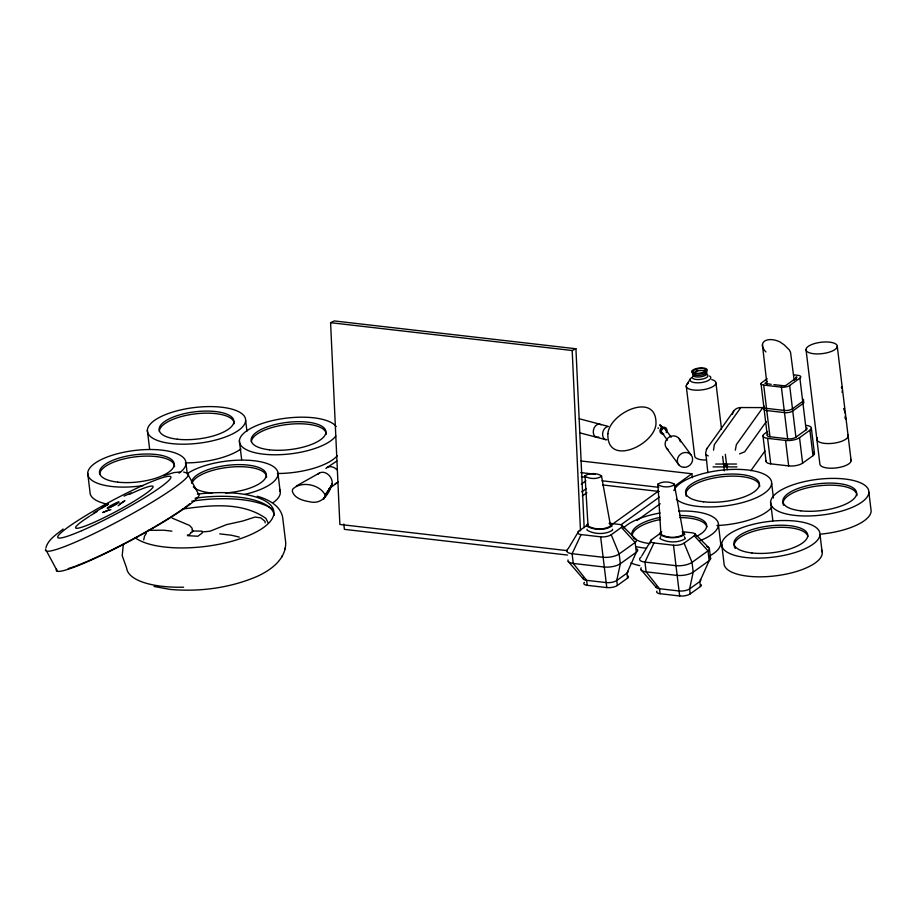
<?xml version="1.0" encoding="UTF-8"?>
<svg xmlns="http://www.w3.org/2000/svg" width="917" height="917" viewBox="0 0 917 917"><rect width="100%" height="100%" fill="white"/><g stroke="black" fill="none" stroke-linecap="round" stroke-linejoin="round"><path stroke-width="1.38" d="M658.188 428.514L658.2 427.7M707.844 472.645L705.907 453.904M660.022 424.984L660.687 425.568A22.1 1.926 64.9 0 1 661.696 426.921L662.555 428.629L661.868 426.863A22.283 3.083 71.8 0 0 660.859 425.511C659.346 424.571 659.346 425.832 660.687 425.775M705.609 453.055L706.594 449.192M123.417 543.781L122.202 555.645L126.649 568.127A73.337 26.639 -6.9 0 0 183.606 587.201M324.927 497.323L325.226 495.191C320.136 484.405 300.982 480.497 292.615 489.277L292.328 491.409C294.644 498.516 303.218 500.682 309.797 501.782C321.913 504.866 329.031 494.057 332.172 483.832L323.529 499.18L331.633 485.792L325.982 493.793M154.067 586.456L170.023 589.402C199.344 591.992 229.456 588.129 256.645 576.621C270.343 570.534 285.989 559.45 285.726 542.692L282.963 519.87C282.184 506.402 268.635 499.398 257.276 496.246M45.976 547.632C48.303 539.196 56.831 534.256 63.124 529.04M281.622 557.295L282.23 555.736M284.614 549.524L285.256 547.885M588.256 524.375L578.661 531.275A7.095 2.579 -6.9 0 0 581.091 534.577L572.105 553.719L573.274 563.462L586.628 580.335L587.235 585.321L606.79 587.568A7.749 2.82 -6.9 0 0 617.359 585.493L627.572 578.123A6.385 2.315 -6.9 0 0 627.675 575.784M661.123 532.766L651.529 539.666A7.095 2.579 -6.9 0 0 653.959 542.967L644.96 562.11L646.141 571.853L659.495 588.725L660.102 593.712L679.657 595.97A7.749 2.82 -6.9 0 0 690.214 593.884L700.439 586.525A6.385 2.315 -6.9 0 0 701.15 584.679M143.717 539.872L144.531 536.147L146.411 533.098M707.007 448.47L733.692 411.114M706.445 449.456L707.156 448.195M578.661 531.275L568.299 548.561A11.084 4.023 -6.9 0 0 572.105 553.719L602.652 557.238A12.116 4.402 -6.9 0 0 619.158 553.971L635.137 542.474A9.972 3.622 -6.9 0 0 633.739 538.21M641.854 555.794L651.529 539.666M686.799 384.521L690.386 378.836M325.867 494.022L330.601 487.408A9.17 7.13 54.2 0 0 329.146 475.407A9.17 7.13 54.2 0 0 318.084 474.135M764.021 407.607L740.867 407.538L714.332 444.63L713.518 450.178M762.898 407.538L736.362 444.63L735.308 450.178M766.222 421.705L744.661 451.829L739.561 453.869M750.828 470.73L764.927 451.026M585.035 475.74C589.574 472.759 596.829 472.977 601.449 475.751L610.573 525.968C604.349 530.06 594.376 529.751 588.026 525.945L585.035 475.74L585.092 476.347C589.711 479.121 596.978 479.339 601.506 476.359L601.449 475.751M587.281 524.157L586.593 526.003C593.746 530.29 605.002 530.634 612.029 526.026L611.937 525.086L609.22 523.378M657.902 484.13C662.429 481.15 669.697 481.368 674.316 484.142L683.44 534.359C677.216 538.451 667.244 538.153 660.893 534.336L657.902 484.13L657.959 484.738C662.578 487.512 669.834 487.729 674.373 484.749L674.316 484.142M660.813 533.511L661.501 532.708M660.641 536.709L659.953 538.554C667.117 542.841 678.362 543.185 685.389 538.577L684.346 536.732M767.197 378.71L761.454 382.882A5.319 1.926 -6.9 0 0 763.024 385.014L782.212 387.215A5.915 2.143 -6.9 0 0 789.147 385.851L800.323 377.804A5.995 2.178 -6.9 0 0 798.547 375.408L793.549 374.801M768.091 434.245L767.712 434.555A5.319 1.926 -6.9 0 0 769.271 436.687L788.471 438.899A5.915 2.143 -6.9 0 0 795.406 437.524L806.57 429.488A5.995 2.178 -6.9 0 0 806.639 427.803M120.975 503.525L124.895 500.693L119.325 504.258M329.146 488.566L336.94 482.95M581.298 484.153L585.883 480.852M581.779 491.856L586.364 488.555M582.284 496.017L586.869 492.716M767.334 381.38L764.938 383.409L771.186 384.315M612.567 524.134L658.44 491.111M621.153 524.662L659.415 497.117M674.476 486.274L691.865 473.757L692.358 477.746M581.091 534.577L600.646 536.835A7.749 2.82 -6.9 0 0 611.215 534.749L621.439 527.39L635.137 542.474L636.318 552.229L626.976 573.136L616.751 580.495A7.749 2.82 -6.9 0 1 606.183 582.582L586.628 580.335A7.095 2.579 -6.9 0 1 583.281 578.077M637.028 520.466L660.217 503.777M767.586 431.529L764.331 433.879A9.651 3.508 -6.9 0 0 767.632 438.36L770.716 463.842L788.654 465.905A10.236 3.725 -6.9 0 0 802.616 463.154L812.989 455.68A10.328 3.748 -6.9 0 0 813.723 452.276M841.29 387.375L841.863 386.963L842.058 388.59M842.047 392.384L842.448 390.47M767.632 438.36L785.571 440.435A10.236 3.725 -6.9 0 0 799.532 437.673L809.917 430.199A10.328 3.748 -6.9 0 0 806.375 425.396M843.858 408.65L844.442 408.225L844.053 410.266M653.959 542.967L673.514 545.225A7.749 2.82 -6.9 0 0 684.082 543.139L694.295 535.78L708.004 550.865L709.173 560.619L699.831 581.527L689.618 588.886A7.749 2.82 -6.9 0 1 679.05 590.972L659.495 588.725A7.095 2.579 -6.9 0 1 656.136 586.467M188.627 534.92L190.793 533.419M327.346 467.361L336.837 461.045M93.878 512.763L108.286 504.247M190.69 532.617L193.796 530.977L202.004 531.161M101.638 508.041L108.596 504.075M296.42 485.964L319.54 472.966M661.742 531.745L660.137 532.548L659.449 534.393C666.613 538.692 677.858 539.024 684.884 534.416L683.841 532.571M567.256 550.647L339.863 524.455L330.59 322.681L334.327 320.939L575.933 348.758L584.163 527.642M330.59 322.681L572.185 350.512L575.933 348.758M124.093 496.108L131.177 492.876M108.607 509.978L102.681 512.534L107.358 510.792M163.604 475.717L174.001 472.587L180.638 471.934M182.575 509.061C209.959 505.21 242.065 501.507 265.907 518.392L268.096 522.759M740.867 407.538L739.48 407.629A9.812 8.677 35.6 0 0 732.465 414.301M148.199 530.358L163.96 530.221L171.892 531.161M715.673 464.048L736.511 464.036M727.72 465.687L724.774 465.687L724.545 463.773M713.071 466.902L736.959 466.902M219.736 533.877L231.451 535.23L239.291 537.098M708.291 455.932L705.666 454.649M773.868 384.624L783.748 385.748A2.006 0.734 -6.9 0 0 786.11 385.278L796.758 377.609A2.086 0.757 -6.9 0 0 796.139 376.772L796.025 379.466M581.011 460.987L691.865 473.757M580.839 472.61L595.064 474.238M581.344 476.76L585.608 477.253M602.091 480.783L658.784 487.317M602.595 484.944L659.277 491.478M609.392 523.275L619.25 524.409A6.385 2.315 -6.9 0 1 621.439 527.39M682.259 531.677L692.117 532.811A6.385 2.315 -6.9 0 1 694.295 535.78M567.543 555.06L344.414 529.361L343.772 524.043M183.641 472.049L186.311 472.817M579.235 418.76L607.982 426.325M579.659 432.813L605.587 439.633M172.098 518.094L189.567 525.441L192.043 528.158L192.708 531.115M682.512 532.731L683.36 533.534M694.754 533.671L708.703 547.575M621.886 525.281L635.848 539.185M641.121 569.893L656.274 587.465M568.253 561.502L583.418 579.074M678.901 438.372L691.109 454.947M665.272 429.145L671.221 437.214M660.985 427.849L662.406 429.775M661.547 432.136L667.496 440.217M666.602 448.287L678.809 464.862M265.162 522.873L264.967 521.269L260.692 517.83L254.972 517.073L242.856 520.994L226.671 524.593L209.867 531.252L202.095 531.975L202.279 532.972L197.877 536.227L187.549 535.677L187.446 534.863M46.572 551.083L57.347 571.199M845.119 416.158L845.829 418.943M684.082 543.139L692.026 562.362L693.206 572.116L689.618 588.886L690.214 593.884M611.215 534.749L619.158 553.971L620.339 563.726L616.751 580.495L617.359 585.493M192.238 529.762L192.685 531.734M845.084 417.831L845.21 418.553M794.191 380.406L790.523 352.231L789.193 349.778L784.15 344.803L779.851 341.892A14.168 8.093 23.7 0 0 764.537 341.158A14.168 8.093 23.7 0 0 765.901 351.933M868.88 492.314A49.461 17.973 -6.9 0 1 794.512 515.354A49.461 17.973 -6.9 0 1 795.818 483.901A49.461 17.973 -6.9 0 1 868.88 492.314L871.15 511.033A49.461 17.973 -6.9 0 1 821.242 534.072M837.278 346.397A15.738 5.72 -6.9 0 1 813.62 353.721A15.738 5.72 -6.9 0 1 814.032 343.715A15.738 5.72 -6.9 0 1 837.278 346.397L851.114 460.689M845.016 411.733L845.199 413.235M806.009 349.503L819.844 463.796A15.738 5.72 -6.9 0 0 837.278 467.773A15.738 5.72 -6.9 0 0 850.644 459.245M811.362 428.17L814.445 453.651M809.917 430.199L812.989 455.68M819.993 534.451A49.461 17.973 -6.9 0 1 745.624 557.49A49.461 17.973 -6.9 0 1 746.931 526.037A49.461 17.973 -6.9 0 1 819.993 534.451L822.262 553.169A49.461 17.973 -6.9 0 1 772.355 576.197A49.461 17.973 -6.9 0 1 723.971 562.912L721.702 544.205M799.899 378.148L806.158 429.832M799.532 437.673L802.616 463.154M789.663 385.518L795.922 437.203M781.399 387.146L787.657 438.83M785.571 440.435L788.654 465.905M763.712 385.117L769.959 436.79M761.018 383.673L763.838 406.965M764.102 409.142L767.277 435.346M771.656 483.282L773.432 497.988M762.967 435.77L766.05 461.251M770.589 502.069L772.859 520.787M725.324 454.328L727.192 469.71M715.948 383.042L721.519 429.133M722.63 456.391L724.384 470.845M718.447 524.925L720.705 543.643A49.461 17.973 -6.9 0 1 709.506 556.034M709.403 548.905L710.583 558.659M686.237 385.988L694.685 455.818A14.947 5.433 -6.9 0 0 705.471 460.025M700.439 586.525L699.831 581.527A6.385 2.315 -6.9 0 0 700.29 579.429M679.657 595.97L673.514 545.225M627.572 578.123L626.976 573.136A6.385 2.315 -6.9 0 0 627.675 571.291M606.79 587.568L600.646 536.835M278.046 474.043L280.315 492.761A49.461 17.973 -6.9 0 1 273.346 502.493M245.641 420.513A49.461 17.973 -6.9 0 1 171.261 443.553A49.461 17.973 -6.9 0 1 172.579 412.1A49.461 17.973 -6.9 0 1 245.641 420.513L246.937 431.208M239.383 440.859L241.652 459.577M186.002 463.44L187.297 474.135M147.35 430.256L149.609 448.975M87.711 473.195L89.981 491.913A49.461 17.973 -6.9 0 0 106.143 503.903M762.428 344.803L766.956 384.2M612.441 529.247L612.533 530.175C605.507 534.794 594.25 534.451 587.098 530.152L587.006 529.224M572.185 350.512L580.484 530.817M802.719 401.176A5.995 2.178 -6.9 0 1 803.407 403.285L792.231 411.32A5.915 2.143 -6.9 0 1 785.296 412.696L766.108 410.484A5.319 1.926 -6.9 0 1 764.308 408.615M770.716 463.842A9.651 3.508 -6.9 0 1 766.154 460.781M802.879 399.193A5.995 2.178 -6.9 0 1 803.143 401.096L791.967 409.142A5.915 2.143 -6.9 0 1 785.032 410.507L765.844 408.306A5.319 1.926 -6.9 0 1 764.274 406.174M197.35 494.171A72.752 26.433 -6.9 0 1 272.865 508.27A72.752 26.433 -6.9 0 1 221.868 543.689A72.752 26.433 -6.9 0 1 134.925 537.534M195.092 498.206A72.626 26.387 -6.9 0 1 274.183 515.365M191.733 501.232A77.028 27.98 -6.9 0 1 273.163 509.703M45.85 548.928A80.948 8.574 -28.2 0 0 119.772 520.512A80.948 8.574 -28.2 0 0 187.458 473.436L198.244 493.564A80.948 8.574 -28.2 0 1 130.558 540.629A80.948 8.574 -28.2 0 1 56.625 569.044M129.068 494.538A43.844 4.642 -28.2 0 1 147.236 492.578A43.844 4.642 -28.2 0 1 88.903 524.57A43.844 4.642 -28.2 0 1 89.568 516.202M90.554 515.583A43.844 4.642 -28.2 0 1 96.984 511.629M120.23 504.144A6.74 0.711 -28.2 0 1 119.886 504.522M119.164 505.095A6.74 0.711 -28.2 0 1 118.11 505.806M110.865 509.669A6.74 0.711 -28.2 0 1 108.722 509.863M189.922 503.697A78.22 8.287 -28.2 0 1 184.168 508.052M183.217 508.74A78.22 8.287 -28.2 0 1 139.441 535.482M138.272 536.136A78.22 8.287 -28.2 0 1 75.824 565.995M74.667 566.419A78.22 8.287 -28.2 0 1 68.179 568.586M660.102 593.712A7.095 2.579 -6.9 0 1 656.939 591.11M710.285 557.742A9.972 3.622 -6.9 0 1 709.173 560.619L693.206 572.116A12.116 4.402 -6.9 0 1 676.7 575.372L646.141 571.853A11.084 4.023 -6.9 0 1 641.201 567.783M706.606 546.601A9.972 3.622 -6.9 0 1 708.004 550.865L692.026 562.362A12.116 4.402 -6.9 0 1 675.52 565.629L644.96 562.11A11.084 4.023 -6.9 0 1 641.166 556.951M587.235 585.321A7.095 2.579 -6.9 0 1 584.381 582.364M637.017 548.939A9.972 3.622 -6.9 0 1 636.318 552.229L620.339 563.726A12.116 4.402 -6.9 0 1 603.833 566.981L573.274 563.462A11.084 4.023 -6.9 0 1 568.036 559.943M678.591 511.067A49.461 17.973 -6.9 0 1 717.025 520.478A49.461 17.973 -6.9 0 1 699.9 540.743M646.542 548.217A49.461 17.973 -6.9 0 1 636.306 546.67M623.675 527.848A49.461 17.973 -6.9 0 1 660.08 513.004M639.791 565.651A49.461 17.973 -6.9 0 1 630.862 562.923M679.531 515.492A37.631 13.675 -6.9 0 1 696.691 536.296M650.096 543.621A37.631 13.675 -6.9 0 1 632.294 531.677A37.631 13.675 -6.9 0 1 660.171 517.417M632.145 535.585A37.631 13.675 -6.9 0 1 660.423 519.492M679.784 517.578A37.631 13.675 -6.9 0 1 706.847 526.988M821.46 549.719A49.461 17.973 -6.9 0 1 822.205 552M735.308 548.469A37.15 13.491 -6.9 0 1 765.259 528.616A37.15 13.491 -6.9 0 1 807.923 536.571M187.676 473.39A49.461 17.973 -6.9 0 1 267.604 463.715A49.461 17.973 -6.9 0 1 244.988 494.32M279.513 489.311A49.461 17.973 -6.9 0 1 280.258 491.592M191.504 482.629A37.631 13.675 -6.9 0 1 230.408 465.011A37.631 13.675 -6.9 0 1 266.217 475.9A37.631 13.675 -6.9 0 1 225.536 492.968M212.148 492.979A37.631 13.675 -6.9 0 1 193.304 486.87M191.951 483.488A37.631 13.675 -6.9 0 1 231.348 467.028A37.631 13.675 -6.9 0 1 266.549 477.287M143.235 485.574A49.461 17.973 -6.9 0 1 87.917 471.774A49.461 17.973 -6.9 0 1 152.13 449.525A49.461 17.973 -6.9 0 1 179.044 473.172M99.712 474.1A37.631 13.675 -6.9 0 1 137.688 456.586A37.631 13.675 -6.9 0 1 174.505 466.684M240.942 448.963A49.461 17.973 -6.9 0 1 185.303 462.902M159.352 431.173A37.631 13.675 -6.9 0 1 197.327 413.647A37.631 13.675 -6.9 0 1 234.144 423.757M337.307 455.669A49.461 17.973 -6.9 0 1 277.347 473.504M335.817 435.976A49.461 17.973 -6.9 0 1 259.717 453.651A49.461 17.973 -6.9 0 1 260.967 423.906A49.461 17.973 -6.9 0 1 336.207 426.577M251.384 441.776A37.631 13.675 -6.9 0 1 289.359 424.25A37.631 13.675 -6.9 0 1 326.177 434.36M673.88 490.618A49.461 17.973 -6.9 0 1 746.255 469.836A49.461 17.973 -6.9 0 1 754.496 498.527A49.461 17.973 -6.9 0 1 676.345 499.215M772.045 506.872A49.461 17.973 -6.9 0 1 716.888 525.556M686.306 496.212A37.15 13.491 -6.9 0 1 720.097 476.978A37.15 13.491 -6.9 0 1 759.666 486.583M783.542 505.244A37.15 13.491 -6.9 0 1 817.334 486.01A37.15 13.491 -6.9 0 1 856.902 495.616M338.396 481.792A9.17 7.13 54.2 0 1 335.163 483.58M325.89 468.518A9.17 7.13 54.2 0 1 336.952 469.791M598.778 437.019A6.74 4.723 -75.2 0 1 593.425 430.153A6.74 4.723 -75.2 0 1 601.093 424.812M606.825 439.782A6.74 4.723 -75.2 0 1 602.618 433.477A6.74 4.723 -75.2 0 1 608.086 426.531M706.984 374.445A7.898 2.866 -6.9 0 1 701.035 379.34A7.898 2.866 -6.9 0 1 692.576 376.566M706.732 372.944A7.13 2.591 -6.9 0 1 700.68 376.807A7.13 2.591 -6.9 0 1 692.771 375.007M706.537 371.408A7.13 2.591 -6.9 0 1 699.568 375.385A7.13 2.591 -6.9 0 1 692.862 372.772M696.221 370.846A7.13 2.591 -6.9 0 1 697.94 370.422M704.76 370.422A7.13 2.591 -6.9 0 1 705.861 370.846M711.752 379.592A14.947 5.433 -6.9 0 1 712.326 386.917A14.947 5.433 -6.9 0 1 692.381 389.851A14.947 5.433 -6.9 0 1 688.335 383.042M709.506 376.016A10.477 3.806 -6.9 0 1 700.244 382.687A10.477 3.806 -6.9 0 1 691.464 377.804M693.94 373.895A5.949 2.166 -6.9 0 1 698.227 370.812A5.949 2.166 -6.9 0 1 705.402 371.637M666.223 432.56A3.702 3.381 -36.4 0 0 662.991 427.219L662.085 427.517A3.702 3.381 -36.4 0 0 663.828 434.062M662.487 432.778A2.384 2.178 -36.4 0 1 661.214 430.119A2.384 2.178 -36.4 0 1 663.942 428.411A2.384 2.178 -36.4 0 1 665.696 430.772M668 449.559A7.898 7.21 -36.4 0 1 669.02 437.157A7.898 7.21 -36.4 0 1 680.368 441.834M847.663 434.601A15.738 5.72 -6.9 0 1 832.258 443.37A15.738 5.72 -6.9 0 1 817.448 437.592M607.868 433.695C606.573 466.913 654.085 445.524 655.964 424.158C657.271 390.94 609.759 412.329 607.868 433.695M110.063 507.078L116.895 503.559L110.063 507.078M81.624 530.725A64.075 6.786 -28.2 0 0 170.642 478.17A64.075 6.786 -28.2 0 0 90.645 512.695A64.075 6.786 -28.2 0 0 81.624 530.725M109.742 507.571A6.74 0.711 -28.2 0 0 119.107 502.035A6.74 0.711 -28.2 0 0 110.693 505.68A6.74 0.711 -28.2 0 0 109.742 507.571M751.906 552.962A37.15 13.491 -6.9 0 0 807.762 535.666A37.15 13.491 -6.9 0 0 752.891 529.35A37.15 13.491 -6.9 0 0 751.906 552.962M117.663 482.136A37.631 13.675 -6.9 0 0 174.253 464.61A37.631 13.675 -6.9 0 0 118.66 458.202A37.631 13.675 -6.9 0 0 117.663 482.136M177.302 439.209A37.631 13.675 -6.9 0 0 233.892 421.682A37.631 13.675 -6.9 0 0 178.299 415.275A37.631 13.675 -6.9 0 0 177.302 439.209M269.334 449.811A37.631 13.675 -6.9 0 0 325.925 432.274A37.631 13.675 -6.9 0 0 270.332 425.878A37.631 13.675 -6.9 0 0 269.334 449.811M703.557 501.805A37.15 13.491 -6.9 0 0 759.414 484.497A37.15 13.491 -6.9 0 0 704.543 478.181A37.15 13.491 -6.9 0 0 703.557 501.805M800.793 510.826A37.15 13.491 -6.9 0 0 856.65 493.529A37.15 13.491 -6.9 0 0 801.779 487.214A37.15 13.491 -6.9 0 0 800.793 510.826M695.407 373.792A7.898 2.866 -6.9 0 0 707.282 370.113A7.898 2.866 -6.9 0 0 695.625 368.772A7.898 2.866 -6.9 0 0 695.407 373.792M696.141 373.265A6.476 2.35 -6.9 0 0 705.872 370.25A6.476 2.35 -6.9 0 0 696.312 369.15A6.476 2.35 -6.9 0 0 696.141 373.265M683.841 467.349A7.898 7.21 -36.4 0 0 692.083 456.563A7.898 7.21 -36.4 0 0 678.958 455.806A7.898 7.21 -36.4 0 0 683.841 467.349"/></g></svg>
